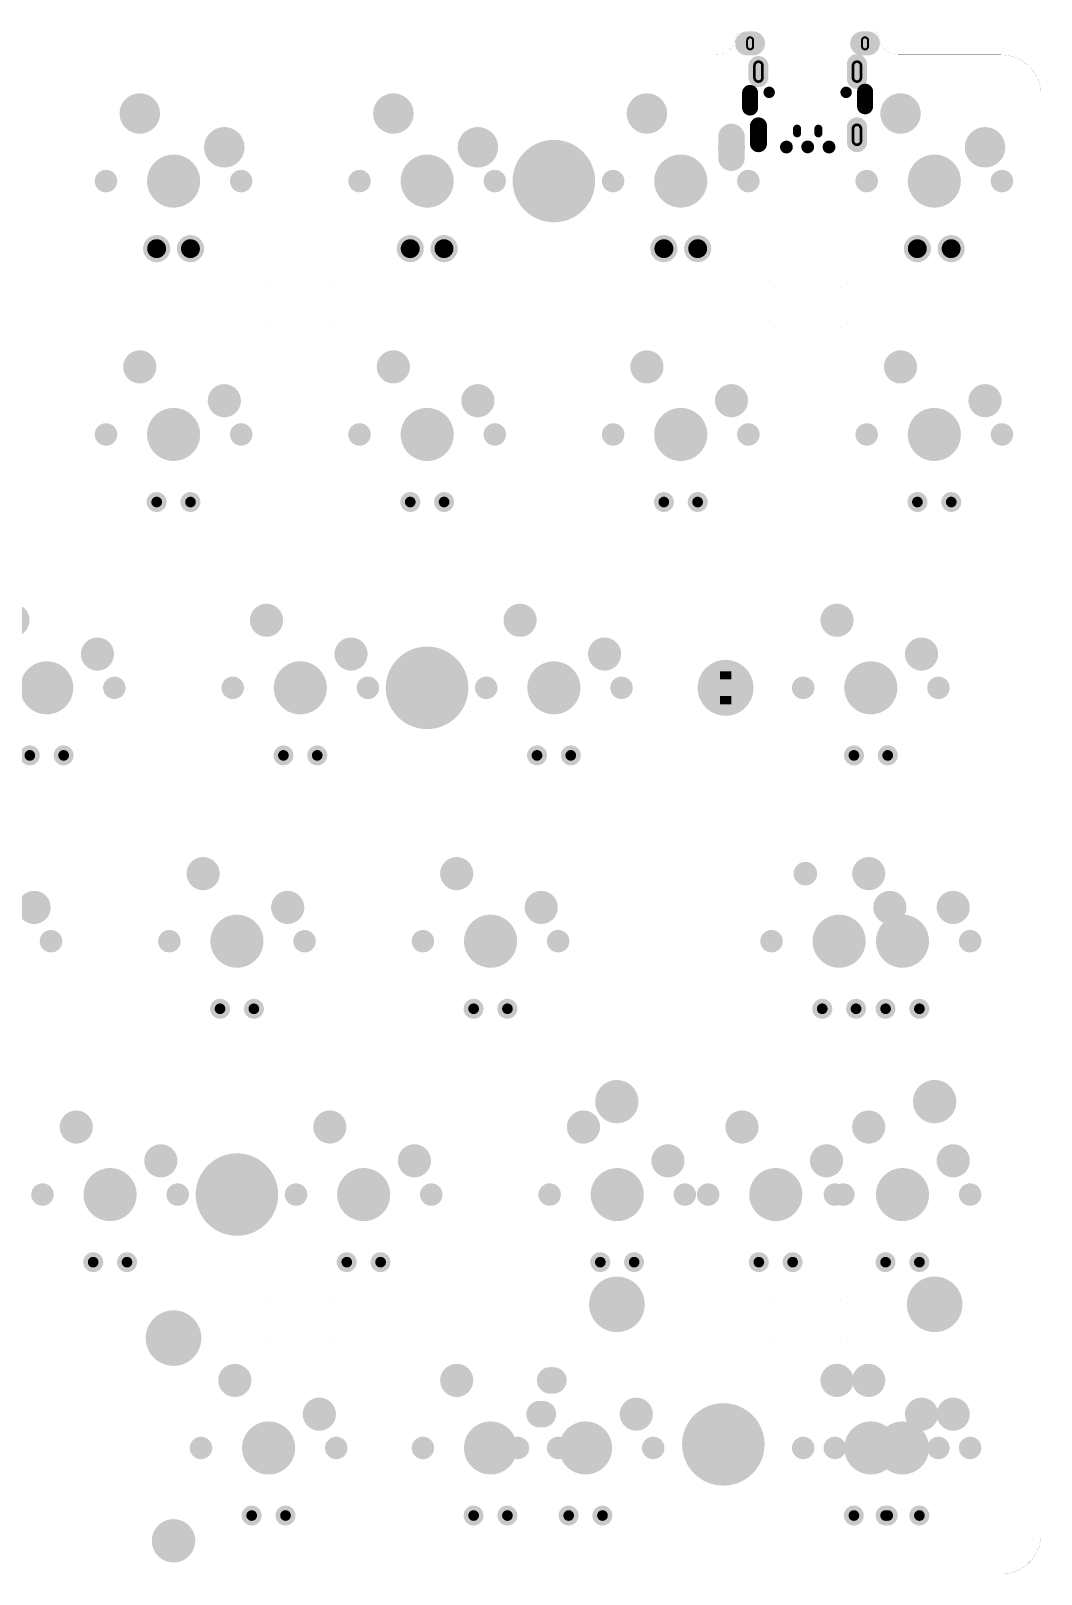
# Model space of a CAD drawing. Extents: x 623 to 925, y 1388 to 1504.
# Drawn here: x 848.8 to 924.7, y 1388.1 to 1504.2 of the extents above; entities that cross this region are included whole.
import ezdxf

# ---------------------------------------------------------------- set-up
doc = ezdxf.new("R2010")
doc.units = 0
doc.layers.get('0').update_dxf_attribs({"linetype": 'CONTINUOUS'})
for name, color, linetype in [('BOTTOMSOLDER', 6, 'CONTINUOUS'), ('KEEPOUTLAYER', 6, 'CONTINUOUS'), ('PADHOLELAYER', 156, 'CONTINUOUS')]:
    doc.layers.add(name, color=color, linetype=linetype)

# ---------------------------------------------------------------- blocks, each defined once
blk = doc.blocks.new('USB_MINI_B______1')
at = {"layer": 'BOTTOMSOLDER'}
for points, const_width in [([(-3.56, 1.99), (-3.56, 2.83)], 1.5), ([(3.84, 1.86), (3.84, 2.97)], 1.5), ([(-3.56, -3.01), (-3.56, -1.67)], 1.27), ([(3.84, -2.89), (3.84, -1.79)], 1.51), ([(-0.66, -1.88), (-0.66, -2.23)], 0.603), ([(0.94, -1.88), (0.94, -2.23)], 0.603)]:
    blk.add_lwpolyline(points, dxfattribs=dict(at, const_width=const_width))
for points, const_width in [([(-3.94, 2.83, 1), (-3.19, 2.83, 1)], 0.749), ([(3.46, 2.97, 1), (4.21, 2.97, 1)], 0.749), ([(-3.94, 1.99, 1), (-3.19, 1.99, 1)], 0.749), ([(3.46, 1.86, 1), (4.21, 1.86, 1)], 0.749), ([(-3.88, -1.67, 1), (-3.24, -1.67, 1)], 0.635), ([(3.46, -1.79, 1), (4.22, -1.79, 1)], 0.756), ([(-0.81, -1.88, 1), (-0.51, -1.88, 1)], 0.302), ([(-0.81, -2.23, 1), (-0.51, -2.23, 1)], 0.302), ([(0.79, -1.88, 1), (1.09, -1.88, 1)], 0.302), ([(0.79, -2.23, 1), (1.09, -2.23, 1)], 0.302), ([(3.46, -2.89, 1), (4.22, -2.89, 1)], 0.756), ([(-3.88, -3.01, 1), (-3.24, -3.01, 1)], 0.635), ([(-1.7, -3.26, 1), (-1.22, -3.26, 1)], 0.483), ([(-0.1, -3.25, 1), (0.38, -3.25, 1)], 0.483), ([(1.5, -3.26, 1), (1.98, -3.26, 1)], 0.483)]:
    blk.add_lwpolyline(points, format="xyb", close=True, dxfattribs=dict(at, const_width=const_width))
at = {"layer": 'PADHOLELAYER'}
for points, const_width in [([(-3.86, 1.96), (-3.86, 2.86, -1), (-3.26, 2.86), (-3.26, 1.96, -1)], 0.2), ([(3.54, 1.96), (3.54, 2.86, -1), (4.14, 2.86), (4.14, 1.96, -1)], 0.2), ([(-3.86, -2.79), (-3.86, -1.89, -1), (-3.26, -1.89), (-3.26, -2.79, -1)], 0.2), ([(-0.76, -2.06, 1), (-0.56, -2.06, 1)], 0.2), ([(0.84, -2.06, 1), (1.04, -2.06, 1)], 0.2), ([(3.54, -2.79), (3.54, -1.89, -1), (4.14, -1.89), (4.14, -2.79, -1)], 0.2), ([(-1.59, -3.26, 1), (-1.34, -3.26, 1)], 0.25), ([(0.01, -3.25, 1), (0.26, -3.25, 1)], 0.25), ([(1.61, -3.26, 1), (1.86, -3.26, 1)], 0.25)]:
    blk.add_lwpolyline(points, format="xyb", close=True, dxfattribs=dict(at, const_width=const_width))
blk = doc.blocks.new('MX1UP___8')
at = {"layer": 'BOTTOMSOLDER'}
for points, const_width in [([(-1.64, 5.08, 1), (-0.89, 5.08, 1)], 0.75), ([(0.9, 5.08, 1), (1.65, 5.08, 1)], 0.75), ([(-1, 0, 1), (1, 0, 1)], 1.99), ([(-5.5, 0, 1), (-4.66, 0, 1)], 0.85), ([(4.66, 0, 1), (5.5, 0, 1)], 0.85), ([(-4.43, -2.54, 1), (-3.19, -2.54, 1)], 1.25), ([(1.92, -5.08, 1), (3.16, -5.08, 1)], 1.25)]:
    blk.add_lwpolyline(points, format="xyb", close=True, dxfattribs=dict(at, const_width=const_width))
at = {"layer": 'PADHOLELAYER'}
for points, const_width in [([(-1.47, 5.08, 1), (-1.07, 5.08, 1)], 0.4), ([(1.07, 5.08, 1), (1.47, 5.08, 1)], 0.4), ([(-1, 0, 1), (1, 0, 1)], 1.99), ([(-5.5, 0, 1), (-4.66, 0, 1)], 0.85), ([(4.66, 0, 1), (5.5, 0, 1)], 0.85), ([(-4.19, -2.54, 1), (-3.43, -2.54, 1)], 0.751), ([(2.16, -5.08, 1), (2.92, -5.08, 1)], 0.751)]:
    blk.add_lwpolyline(points, format="xyb", close=True, dxfattribs=dict(at, const_width=const_width))
blk = doc.blocks.new('MX1UP__17')
at = {"layer": 'BOTTOMSOLDER'}
for points, const_width in [([(-1.64, 5.08, 1), (-0.89, 5.08, 1)], 0.75), ([(0.9, 5.08, 1), (1.65, 5.08, 1)], 0.75), ([(-1, 0, 1), (1, 0, 1)], 1.99), ([(-5.5, 0, 1), (-4.66, 0, 1)], 0.85), ([(4.66, 0, 1), (5.5, 0, 1)], 0.85), ([(-4.43, -2.54, 1), (-3.44, -2.54, 1)], 0.996), ([(-4.18, -2.54, 1), (-3.19, -2.54, 1)], 0.996), ([(1.92, -5.08, 1), (3.16, -5.08, 1)], 1.25)]:
    blk.add_lwpolyline(points, format="xyb", close=True, dxfattribs=dict(at, const_width=const_width))
at = {"layer": 'BOTTOMSOLDER', "const_width": 1.99}
blk.add_lwpolyline([(-3.68, -2.54), (-3.94, -2.54)], dxfattribs=at)
at = {"layer": 'PADHOLELAYER'}
for points, const_width in [([(-1.47, 5.08, 1), (-1.07, 5.08, 1)], 0.4), ([(1.07, 5.08, 1), (1.47, 5.08, 1)], 0.4), ([(-1, 0, 1), (1, 0, 1)], 1.99), ([(-5.5, 0, 1), (-4.66, 0, 1)], 0.85), ([(4.66, 0, 1), (5.5, 0, 1)], 0.85), ([(-4.19, -2.54, 1), (-3.43, -2.54, 1)], 0.751), ([(2.16, -5.08, 1), (2.92, -5.08, 1)], 0.751)]:
    blk.add_lwpolyline(points, format="xyb", close=True, dxfattribs=dict(at, const_width=const_width))
blk = doc.blocks.new('MX1UP__21')
at = {"layer": 'BOTTOMSOLDER'}
for points, const_width in [([(-1.64, 5.08, 1), (-0.89, 5.08, 1)], 0.75), ([(0.9, 5.08, 1), (1.65, 5.08, 1)], 0.75), ([(-1, 0, 1), (1, 0, 1)], 1.99), ([(-5.5, 0, 1), (-4.66, 0, 1)], 0.85), ([(4.66, 0, 1), (5.5, 0, 1)], 0.85), ([(-4.43, -2.54, 1), (-3.19, -2.54, 1)], 1.25), ([(1.92, -5.08, 1), (3.16, -5.08, 1)], 1.25)]:
    blk.add_lwpolyline(points, format="xyb", close=True, dxfattribs=dict(at, const_width=const_width))
at = {"layer": 'PADHOLELAYER'}
for points, const_width in [([(-1.47, 5.08, 1), (-1.07, 5.08, 1)], 0.4), ([(1.07, 5.08, 1), (1.47, 5.08, 1)], 0.4), ([(-1, 0, 1), (1, 0, 1)], 1.99), ([(-5.5, 0, 1), (-4.66, 0, 1)], 0.85), ([(4.66, 0, 1), (5.5, 0, 1)], 0.85), ([(-4.19, -2.54, 1), (-3.43, -2.54, 1)], 0.751), ([(2.16, -5.08, 1), (2.92, -5.08, 1)], 0.751)]:
    blk.add_lwpolyline(points, format="xyb", close=True, dxfattribs=dict(at, const_width=const_width))
blk = doc.blocks.new('MX1UP__23')
at = {"layer": 'BOTTOMSOLDER'}
for points, const_width in [([(-1.64, 5.08, 1), (-0.89, 5.08, 1)], 0.75), ([(0.9, 5.08, 1), (1.65, 5.08, 1)], 0.75), ([(-1, 0, 1), (1, 0, 1)], 1.99), ([(-5.5, 0, 1), (-4.66, 0, 1)], 0.85), ([(4.66, 0, 1), (5.5, 0, 1)], 0.85), ([(-4.43, -2.54, 1), (-3.19, -2.54, 1)], 1.25), ([(1.92, -5.08, 1), (3.16, -5.08, 1)], 1.25)]:
    blk.add_lwpolyline(points, format="xyb", close=True, dxfattribs=dict(at, const_width=const_width))
at = {"layer": 'PADHOLELAYER'}
for points, const_width in [([(-1.47, 5.08, 1), (-1.07, 5.08, 1)], 0.4), ([(1.07, 5.08, 1), (1.47, 5.08, 1)], 0.4), ([(-1, 0, 1), (1, 0, 1)], 1.99), ([(-5.5, 0, 1), (-4.66, 0, 1)], 0.85), ([(4.66, 0, 1), (5.5, 0, 1)], 0.85), ([(-4.19, -2.54, 1), (-3.43, -2.54, 1)], 0.751), ([(2.16, -5.08, 1), (2.92, -5.08, 1)], 0.751)]:
    blk.add_lwpolyline(points, format="xyb", close=True, dxfattribs=dict(at, const_width=const_width))
blk = doc.blocks.new('MX1UP__25')
at = {"layer": 'BOTTOMSOLDER'}
for points, const_width in [([(-1.65, 5.08, 1), (-0.9, 5.08, 1)], 0.75), ([(0.89, 5.08, 1), (1.64, 5.08, 1)], 0.75), ([(-1, 0, 1), (1, 0, 1)], 1.99), ([(-5.5, 0, 1), (-4.66, 0, 1)], 0.85), ([(4.66, 0, 1), (5.5, 0, 1)], 0.85), ([(-4.43, -2.54, 1), (-3.19, -2.54, 1)], 1.25), ([(1.92, -5.08, 1), (3.16, -5.08, 1)], 1.25)]:
    blk.add_lwpolyline(points, format="xyb", close=True, dxfattribs=dict(at, const_width=const_width))
at = {"layer": 'PADHOLELAYER'}
for points, const_width in [([(-1.47, 5.08, 1), (-1.07, 5.08, 1)], 0.4), ([(1.07, 5.08, 1), (1.47, 5.08, 1)], 0.4), ([(-1, 0, 1), (1, 0, 1)], 1.99), ([(-5.5, 0, 1), (-4.66, 0, 1)], 0.85), ([(4.66, 0, 1), (5.5, 0, 1)], 0.85), ([(-4.19, -2.54, 1), (-3.43, -2.54, 1)], 0.751), ([(2.16, -5.08, 1), (2.92, -5.08, 1)], 0.751)]:
    blk.add_lwpolyline(points, format="xyb", close=True, dxfattribs=dict(at, const_width=const_width))
blk = doc.blocks.new('MX1UP__26')
at = {"layer": 'BOTTOMSOLDER'}
for points, const_width in [([(-1.65, 5.08, 1), (-0.9, 5.08, 1)], 0.75), ([(0.89, 5.08, 1), (1.64, 5.08, 1)], 0.75), ([(-1, 0, 1), (1, 0, 1)], 1.99), ([(-5.5, 0, 1), (-4.66, 0, 1)], 0.85), ([(4.66, 0, 1), (5.5, 0, 1)], 0.85), ([(-4.43, -2.54, 1), (-3.19, -2.54, 1)], 1.25), ([(1.92, -5.08, 1), (3.16, -5.08, 1)], 1.25)]:
    blk.add_lwpolyline(points, format="xyb", close=True, dxfattribs=dict(at, const_width=const_width))
at = {"layer": 'PADHOLELAYER'}
for points, const_width in [([(-1.47, 5.08, 1), (-1.07, 5.08, 1)], 0.4), ([(1.07, 5.08, 1), (1.47, 5.08, 1)], 0.4), ([(-1, 0, 1), (1, 0, 1)], 1.99), ([(-5.5, 0, 1), (-4.66, 0, 1)], 0.85), ([(4.66, 0, 1), (5.5, 0, 1)], 0.85), ([(-4.19, -2.54, 1), (-3.43, -2.54, 1)], 0.751), ([(2.16, -5.08, 1), (2.92, -5.08, 1)], 0.751)]:
    blk.add_lwpolyline(points, format="xyb", close=True, dxfattribs=dict(at, const_width=const_width))
blk = doc.blocks.new('MX1UP__33')
at = {"layer": 'BOTTOMSOLDER'}
for points, const_width in [([(-1.65, 5.08, 1), (-0.9, 5.08, 1)], 0.75), ([(0.89, 5.08, 1), (1.64, 5.08, 1)], 0.75), ([(-1, 0, 1), (1, 0, 1)], 1.99), ([(-5.5, 0, 1), (-4.66, 0, 1)], 0.85), ([(4.66, 0, 1), (5.5, 0, 1)], 0.85), ([(-4.43, -2.54, 1), (-3.19, -2.54, 1)], 1.25), ([(1.92, -5.08, 1), (3.16, -5.08, 1)], 1.25)]:
    blk.add_lwpolyline(points, format="xyb", close=True, dxfattribs=dict(at, const_width=const_width))
at = {"layer": 'PADHOLELAYER'}
for points, const_width in [([(-1.47, 5.08, 1), (-1.07, 5.08, 1)], 0.4), ([(1.07, 5.08, 1), (1.47, 5.08, 1)], 0.4), ([(-1, 0, 1), (1, 0, 1)], 1.99), ([(-5.5, 0, 1), (-4.66, 0, 1)], 0.85), ([(4.66, 0, 1), (5.5, 0, 1)], 0.85), ([(-4.19, -2.54, 1), (-3.43, -2.54, 1)], 0.751), ([(2.16, -5.08, 1), (2.92, -5.08, 1)], 0.751)]:
    blk.add_lwpolyline(points, format="xyb", close=True, dxfattribs=dict(at, const_width=const_width))
blk = doc.blocks.new('MX1UP__35')
at = {"layer": 'BOTTOMSOLDER'}
for points, const_width in [([(-1.65, 5.08, 1), (-0.9, 5.08, 1)], 0.75), ([(0.89, 5.08, 1), (1.64, 5.08, 1)], 0.75), ([(-1, 0, 1), (1, 0, 1)], 1.99), ([(-5.5, 0, 1), (-4.66, 0, 1)], 0.85), ([(4.66, 0, 1), (5.5, 0, 1)], 0.85), ([(-4.43, -2.54, 1), (-3.19, -2.54, 1)], 1.25), ([(1.92, -5.08, 1), (3.16, -5.08, 1)], 1.25)]:
    blk.add_lwpolyline(points, format="xyb", close=True, dxfattribs=dict(at, const_width=const_width))
at = {"layer": 'PADHOLELAYER'}
for points, const_width in [([(-1.47, 5.08, 1), (-1.07, 5.08, 1)], 0.4), ([(1.07, 5.08, 1), (1.47, 5.08, 1)], 0.4), ([(-1, 0, 1), (1, 0, 1)], 1.99), ([(-5.5, 0, 1), (-4.66, 0, 1)], 0.85), ([(4.66, 0, 1), (5.5, 0, 1)], 0.85), ([(-4.19, -2.54, 1), (-3.43, -2.54, 1)], 0.751), ([(2.16, -5.08, 1), (2.92, -5.08, 1)], 0.751)]:
    blk.add_lwpolyline(points, format="xyb", close=True, dxfattribs=dict(at, const_width=const_width))
blk = doc.blocks.new('RGB_WS2812B_41')
at = {"layer": 'PADHOLELAYER'}
for points in [[(-2.5, 1.52), (-2.5, 1.52), (-2.5, 1.52), (-2.5, 1.52)], [(2.5, 1.52), (2.5, 1.52), (2.5, 1.52), (2.5, 1.52)], [(-2.5, -1.52), (-2.5, -1.52), (-2.5, -1.52), (-2.5, -1.52)], [(2.5, -1.52), (2.5, -1.52), (2.5, -1.52), (2.5, -1.52)]]:
    blk.add_lwpolyline(points, close=True, dxfattribs=at)
blk = doc.blocks.new('RGB_WS2812B_42')
at = {"layer": 'PADHOLELAYER'}
for points in [[(-2.5, 1.52), (-2.5, 1.52), (-2.5, 1.52), (-2.5, 1.52)], [(2.5, 1.52), (2.5, 1.52), (2.5, 1.52), (2.5, 1.52)], [(-2.5, -1.52), (-2.5, -1.52), (-2.5, -1.52), (-2.5, -1.52)], [(2.5, -1.52), (2.5, -1.52), (2.5, -1.52), (2.5, -1.52)]]:
    blk.add_lwpolyline(points, close=True, dxfattribs=at)
blk = doc.blocks.new('RGB_WS2812B_55')
at = {"layer": 'PADHOLELAYER'}
for points in [[(-2.5, 1.52), (-2.5, 1.52), (-2.5, 1.52), (-2.5, 1.52)], [(2.5, 1.52), (2.5, 1.52), (2.5, 1.52), (2.5, 1.52)], [(-2.5, -1.52), (-2.5, -1.52), (-2.5, -1.52), (-2.5, -1.52)], [(2.5, -1.52), (2.5, -1.52), (2.5, -1.52), (2.5, -1.52)]]:
    blk.add_lwpolyline(points, close=True, dxfattribs=at)
blk = doc.blocks.new('RGB_WS2812B_56')
at = {"layer": 'PADHOLELAYER'}
for points in [[(-2.5, 1.52), (-2.5, 1.52), (-2.5, 1.52), (-2.5, 1.52)], [(2.5, 1.52), (2.5, 1.52), (2.5, 1.52), (2.5, 1.52)], [(-2.5, -1.52), (-2.5, -1.52), (-2.5, -1.52), (-2.5, -1.52)], [(2.5, -1.52), (2.5, -1.52), (2.5, -1.52), (2.5, -1.52)]]:
    blk.add_lwpolyline(points, close=True, dxfattribs=at)
blk = doc.blocks.new('MX1UP__151')
at = {"layer": 'BOTTOMSOLDER'}
for points, const_width in [([(-1.65, 5.08, 1), (-0.9, 5.08, 1)], 0.75), ([(0.89, 5.08, 1), (1.64, 5.08, 1)], 0.75), ([(-1, 0, 1), (1, 0, 1)], 1.99), ([(-5.5, 0, 1), (-4.66, 0, 1)], 0.85), ([(4.66, 0, 1), (5.5, 0, 1)], 0.85), ([(-4.43, -2.54, 1), (-3.19, -2.54, 1)], 1.25), ([(1.92, -5.08, 1), (3.16, -5.08, 1)], 1.25)]:
    blk.add_lwpolyline(points, format="xyb", close=True, dxfattribs=dict(at, const_width=const_width))
at = {"layer": 'PADHOLELAYER'}
for points, const_width in [([(-1.47, 5.08, 1), (-1.07, 5.08, 1)], 0.4), ([(1.07, 5.08, 1), (1.47, 5.08, 1)], 0.4), ([(-1, 0, 1), (1, 0, 1)], 1.99), ([(-5.5, 0, 1), (-4.66, 0, 1)], 0.85), ([(4.66, 0, 1), (5.5, 0, 1)], 0.85), ([(-4.19, -2.54, 1), (-3.43, -2.54, 1)], 0.751), ([(2.16, -5.08, 1), (2.92, -5.08, 1)], 0.751)]:
    blk.add_lwpolyline(points, format="xyb", close=True, dxfattribs=dict(at, const_width=const_width))
blk = doc.blocks.new('MX1UP__162')
at = {"layer": 'BOTTOMSOLDER'}
for points, const_width in [([(-1.64, 5.08, 1), (-0.89, 5.08, 1)], 0.75), ([(0.9, 5.08, 1), (1.65, 5.08, 1)], 0.75), ([(-1, 0, 1), (1, 0, 1)], 1.99), ([(-5.5, 0, 1), (-4.66, 0, 1)], 0.85), ([(4.66, 0, 1), (5.5, 0, 1)], 0.85), ([(-4.43, -2.54, 1), (-3.19, -2.54, 1)], 1.25), ([(1.92, -5.08, 1), (3.16, -5.08, 1)], 1.25)]:
    blk.add_lwpolyline(points, format="xyb", close=True, dxfattribs=dict(at, const_width=const_width))
at = {"layer": 'PADHOLELAYER'}
for points, const_width in [([(-1.47, 5.08, 1), (-1.07, 5.08, 1)], 0.4), ([(1.07, 5.08, 1), (1.47, 5.08, 1)], 0.4), ([(-1, 0, 1), (1, 0, 1)], 1.99), ([(-5.5, 0, 1), (-4.66, 0, 1)], 0.85), ([(4.66, 0, 1), (5.5, 0, 1)], 0.85), ([(-4.19, -2.54, 1), (-3.43, -2.54, 1)], 0.751), ([(2.16, -5.08, 1), (2.92, -5.08, 1)], 0.751)]:
    blk.add_lwpolyline(points, format="xyb", close=True, dxfattribs=dict(at, const_width=const_width))
blk = doc.blocks.new('MX1UP__163')
at = {"layer": 'BOTTOMSOLDER'}
for points, const_width in [([(-1.64, 5.08, 1), (-0.89, 5.08, 1)], 0.75), ([(0.9, 5.08, 1), (1.65, 5.08, 1)], 0.75), ([(-1, 0, 1), (1, 0, 1)], 1.99), ([(-5.5, 0, 1), (-4.66, 0, 1)], 0.85), ([(4.66, 0, 1), (5.5, 0, 1)], 0.85), ([(-4.43, -2.54, 1), (-3.19, -2.54, 1)], 1.25), ([(1.92, -5.08, 1), (2.91, -5.08, 1)], 0.996), ([(2.17, -5.08, 1), (3.16, -5.08, 1)], 0.996)]:
    blk.add_lwpolyline(points, format="xyb", close=True, dxfattribs=dict(at, const_width=const_width))
at = {"layer": 'BOTTOMSOLDER', "const_width": 1.99}
blk.add_lwpolyline([(2.67, -5.08), (2.41, -5.08)], dxfattribs=at)
at = {"layer": 'PADHOLELAYER'}
for points, const_width in [([(-1.47, 5.08, 1), (-1.07, 5.08, 1)], 0.4), ([(1.07, 5.08, 1), (1.47, 5.08, 1)], 0.4), ([(-1, 0, 1), (1, 0, 1)], 1.99), ([(-5.5, 0, 1), (-4.66, 0, 1)], 0.85), ([(4.66, 0, 1), (5.5, 0, 1)], 0.85), ([(-4.19, -2.54, 1), (-3.43, -2.54, 1)], 0.751), ([(2.16, -5.08, 1), (2.92, -5.08, 1)], 0.751)]:
    blk.add_lwpolyline(points, format="xyb", close=True, dxfattribs=dict(at, const_width=const_width))
blk = doc.blocks.new('MX1UP__165')
at = {"layer": 'BOTTOMSOLDER'}
for points, const_width in [([(-1.64, 5.08, 1), (-0.89, 5.08, 1)], 0.75), ([(0.9, 5.08, 1), (1.65, 5.08, 1)], 0.75), ([(-1, 0, 1), (1, 0, 1)], 1.99), ([(-5.5, 0, 1), (-4.66, 0, 1)], 0.85), ([(4.66, 0, 1), (5.5, 0, 1)], 0.85), ([(-4.43, -2.54, 1), (-3.19, -2.54, 1)], 1.25), ([(1.92, -5.08, 1), (3.16, -5.08, 1)], 1.25)]:
    blk.add_lwpolyline(points, format="xyb", close=True, dxfattribs=dict(at, const_width=const_width))
at = {"layer": 'PADHOLELAYER'}
for points, const_width in [([(-1.47, 5.08, 1), (-1.07, 5.08, 1)], 0.4), ([(1.07, 5.08, 1), (1.47, 5.08, 1)], 0.4), ([(-1, 0, 1), (1, 0, 1)], 1.99), ([(-5.5, 0, 1), (-4.66, 0, 1)], 0.85), ([(4.66, 0, 1), (5.5, 0, 1)], 0.85), ([(-4.19, -2.54, 1), (-3.43, -2.54, 1)], 0.751), ([(2.16, -5.08, 1), (2.92, -5.08, 1)], 0.751)]:
    blk.add_lwpolyline(points, format="xyb", close=True, dxfattribs=dict(at, const_width=const_width))
blk = doc.blocks.new('MX1UP__166')
at = {"layer": 'BOTTOMSOLDER'}
for points, const_width in [([(-1.64, 5.08, 1), (-0.89, 5.08, 1)], 0.75), ([(0.9, 5.08, 1), (1.65, 5.08, 1)], 0.75), ([(-1, 0, 1), (1, 0, 1)], 1.99), ([(-5.5, 0, 1), (-4.66, 0, 1)], 0.85), ([(4.66, 0, 1), (5.5, 0, 1)], 0.85), ([(-4.43, -2.54, 1), (-3.19, -2.54, 1)], 1.25), ([(1.92, -5.08, 1), (3.16, -5.08, 1)], 1.25)]:
    blk.add_lwpolyline(points, format="xyb", close=True, dxfattribs=dict(at, const_width=const_width))
at = {"layer": 'PADHOLELAYER'}
for points, const_width in [([(-1.47, 5.08, 1), (-1.07, 5.08, 1)], 0.4), ([(1.07, 5.08, 1), (1.47, 5.08, 1)], 0.4), ([(-1, 0, 1), (1, 0, 1)], 1.99), ([(-5.5, 0, 1), (-4.66, 0, 1)], 0.85), ([(4.66, 0, 1), (5.5, 0, 1)], 0.85), ([(-4.19, -2.54, 1), (-3.43, -2.54, 1)], 0.751), ([(2.16, -5.08, 1), (2.92, -5.08, 1)], 0.751)]:
    blk.add_lwpolyline(points, format="xyb", close=True, dxfattribs=dict(at, const_width=const_width))
blk = doc.blocks.new('MX1UP__184')
at = {"layer": 'BOTTOMSOLDER'}
for points, const_width in [([(-1.78, 5.08, 1), (-0.76, 5.08, 1)], 1.02), ([(0.76, 5.08, 1), (1.78, 5.08, 1)], 1.02), ([(-1, 0, 1), (1, 0, 1)], 1.99), ([(-5.5, 0, 1), (-4.66, 0, 1)], 0.85), ([(4.66, 0, 1), (5.5, 0, 1)], 0.85), ([(-4.57, -2.54, 1), (-3.05, -2.54, 1)], 1.52), ([(1.78, -5.08, 1), (3.3, -5.08, 1)], 1.52)]:
    blk.add_lwpolyline(points, format="xyb", close=True, dxfattribs=dict(at, const_width=const_width))
at = {"layer": 'PADHOLELAYER'}
for points, const_width in [([(-1.62, 5.08, 1), (-0.91, 5.08, 1)], 0.71), ([(0.92, 5.08, 1), (1.63, 5.08, 1)], 0.71), ([(-1, 0, 1), (1, 0, 1)], 1.99), ([(-5.5, 0, 1), (-4.66, 0, 1)], 0.85), ([(4.66, 0, 1), (5.5, 0, 1)], 0.85), ([(-4.32, -2.54, 1), (-3.3, -2.54, 1)], 1.02), ([(2.03, -5.08, 1), (3.05, -5.08, 1)], 1.02)]:
    blk.add_lwpolyline(points, format="xyb", close=True, dxfattribs=dict(at, const_width=const_width))
blk = doc.blocks.new('MX1UP__185')
at = {"layer": 'BOTTOMSOLDER'}
for points, const_width in [([(-1.78, 5.08, 1), (-0.76, 5.08, 1)], 1.02), ([(0.76, 5.08, 1), (1.78, 5.08, 1)], 1.02), ([(-1, 0, 1), (1, 0, 1)], 1.99), ([(-5.5, 0, 1), (-4.66, 0, 1)], 0.85), ([(4.66, 0, 1), (5.5, 0, 1)], 0.85), ([(-4.57, -2.54, 1), (-3.05, -2.54, 1)], 1.52), ([(1.78, -5.08, 1), (3.3, -5.08, 1)], 1.52)]:
    blk.add_lwpolyline(points, format="xyb", close=True, dxfattribs=dict(at, const_width=const_width))
at = {"layer": 'PADHOLELAYER'}
for points, const_width in [([(-1.62, 5.08, 1), (-0.91, 5.08, 1)], 0.71), ([(0.92, 5.08, 1), (1.63, 5.08, 1)], 0.71), ([(-1, 0, 1), (1, 0, 1)], 1.99), ([(-5.5, 0, 1), (-4.66, 0, 1)], 0.85), ([(4.66, 0, 1), (5.5, 0, 1)], 0.85), ([(-4.32, -2.54, 1), (-3.3, -2.54, 1)], 1.02), ([(2.03, -5.08, 1), (3.05, -5.08, 1)], 1.02)]:
    blk.add_lwpolyline(points, format="xyb", close=True, dxfattribs=dict(at, const_width=const_width))
blk = doc.blocks.new('MX1UP__186')
at = {"layer": 'BOTTOMSOLDER'}
for points, const_width in [([(-1.78, 5.08, 1), (-0.76, 5.08, 1)], 1.02), ([(0.76, 5.08, 1), (1.78, 5.08, 1)], 1.02), ([(-1, 0, 1), (1, 0, 1)], 1.99), ([(-5.5, 0, 1), (-4.66, 0, 1)], 0.85), ([(4.66, 0, 1), (5.5, 0, 1)], 0.85), ([(-4.31, -1.76, 1), (-3.31, -1.76, 1)], 0.996), ([(-4.31, -3.32, 1), (-3.31, -3.32, 1)], 0.996), ([(1.78, -5.08, 1), (3.3, -5.08, 1)], 1.52)]:
    blk.add_lwpolyline(points, format="xyb", close=True, dxfattribs=dict(at, const_width=const_width))
at = {"layer": 'BOTTOMSOLDER', "const_width": 1.99}
blk.add_lwpolyline([(-3.81, -1.76), (-3.81, -3.32)], dxfattribs=at)
at = {"layer": 'PADHOLELAYER'}
for points, const_width in [([(-1.63, 5.08, 1), (-0.92, 5.08, 1)], 0.71), ([(0.91, 5.08, 1), (1.62, 5.08, 1)], 0.71), ([(-1, 0, 1), (1, 0, 1)], 1.99), ([(-5.5, 0, 1), (-4.66, 0, 1)], 0.85), ([(4.66, 0, 1), (5.5, 0, 1)], 0.85), ([(-4.32, -2.54, 1), (-3.3, -2.54, 1)], 1.02), ([(2.03, -5.08, 1), (3.05, -5.08, 1)], 1.02)]:
    blk.add_lwpolyline(points, format="xyb", close=True, dxfattribs=dict(at, const_width=const_width))
blk = doc.blocks.new('MX1UP__187')
at = {"layer": 'BOTTOMSOLDER'}
for points, const_width in [([(-1.64, 5.08, 1), (-0.89, 5.08, 1)], 0.75), ([(0.9, 5.08, 1), (1.65, 5.08, 1)], 0.75), ([(-1, 0, 1), (1, 0, 1)], 1.99), ([(-5.5, 0, 1), (-4.66, 0, 1)], 0.85), ([(4.66, 0, 1), (5.5, 0, 1)], 0.85), ([(-4.43, -2.54, 1), (-3.19, -2.54, 1)], 1.25), ([(1.92, -5.08, 1), (3.16, -5.08, 1)], 1.25)]:
    blk.add_lwpolyline(points, format="xyb", close=True, dxfattribs=dict(at, const_width=const_width))
at = {"layer": 'PADHOLELAYER'}
for points, const_width in [([(-1.47, 5.08, 1), (-1.07, 5.08, 1)], 0.4), ([(1.07, 5.08, 1), (1.47, 5.08, 1)], 0.4), ([(-1, 0, 1), (1, 0, 1)], 1.99), ([(-5.5, 0, 1), (-4.66, 0, 1)], 0.85), ([(4.66, 0, 1), (5.5, 0, 1)], 0.85), ([(-4.19, -2.54, 1), (-3.43, -2.54, 1)], 0.751), ([(2.16, -5.08, 1), (2.92, -5.08, 1)], 0.751)]:
    blk.add_lwpolyline(points, format="xyb", close=True, dxfattribs=dict(at, const_width=const_width))
blk = doc.blocks.new('MX1UP__188')
at = {"layer": 'BOTTOMSOLDER'}
for points, const_width in [([(-1.64, 5.08, 1), (-0.89, 5.08, 1)], 0.75), ([(0.9, 5.08, 1), (1.65, 5.08, 1)], 0.75), ([(-1, 0, 1), (1, 0, 1)], 1.99), ([(-5.5, 0, 1), (-4.66, 0, 1)], 0.85), ([(4.66, 0, 1), (5.5, 0, 1)], 0.85), ([(-4.43, -2.54, 1), (-3.19, -2.54, 1)], 1.25), ([(1.92, -5.08, 1), (3.16, -5.08, 1)], 1.25)]:
    blk.add_lwpolyline(points, format="xyb", close=True, dxfattribs=dict(at, const_width=const_width))
at = {"layer": 'PADHOLELAYER'}
for points, const_width in [([(-1.47, 5.08, 1), (-1.07, 5.08, 1)], 0.4), ([(1.07, 5.08, 1), (1.47, 5.08, 1)], 0.4), ([(-1, 0, 1), (1, 0, 1)], 1.99), ([(-5.5, 0, 1), (-4.66, 0, 1)], 0.85), ([(4.66, 0, 1), (5.5, 0, 1)], 0.85), ([(-4.19, -2.54, 1), (-3.43, -2.54, 1)], 0.751), ([(2.16, -5.08, 1), (2.92, -5.08, 1)], 0.751)]:
    blk.add_lwpolyline(points, format="xyb", close=True, dxfattribs=dict(at, const_width=const_width))
blk = doc.blocks.new('MX1UP__189')
at = {"layer": 'BOTTOMSOLDER'}
for points, const_width in [([(-1.78, 5.08, 1), (-0.76, 5.08, 1)], 1.02), ([(0.76, 5.08, 1), (1.78, 5.08, 1)], 1.02), ([(-1, 0, 1), (1, 0, 1)], 1.99), ([(-5.5, 0, 1), (-4.66, 0, 1)], 0.85), ([(4.66, 0, 1), (5.5, 0, 1)], 0.85), ([(-4.57, -2.54, 1), (-3.05, -2.54, 1)], 1.52), ([(1.78, -5.08, 1), (3.3, -5.08, 1)], 1.52)]:
    blk.add_lwpolyline(points, format="xyb", close=True, dxfattribs=dict(at, const_width=const_width))
at = {"layer": 'PADHOLELAYER'}
for points, const_width in [([(-1.62, 5.08, 1), (-0.91, 5.08, 1)], 0.71), ([(0.92, 5.08, 1), (1.63, 5.08, 1)], 0.71), ([(-1, 0, 1), (1, 0, 1)], 1.99), ([(-5.5, 0, 1), (-4.66, 0, 1)], 0.85), ([(4.66, 0, 1), (5.5, 0, 1)], 0.85), ([(-4.32, -2.54, 1), (-3.3, -2.54, 1)], 1.02), ([(2.03, -5.08, 1), (3.05, -5.08, 1)], 1.02)]:
    blk.add_lwpolyline(points, format="xyb", close=True, dxfattribs=dict(at, const_width=const_width))
blk = doc.blocks.new('MX1UP__192')
at = {"layer": 'BOTTOMSOLDER'}
for points, const_width in [([(-1.65, 5.08, 1), (-0.9, 5.08, 1)], 0.75), ([(0.89, 5.08, 1), (1.64, 5.08, 1)], 0.75), ([(-1, 0, 1), (1, 0, 1)], 1.99), ([(-5.5, 0, 1), (-4.66, 0, 1)], 0.85), ([(4.66, 0, 1), (5.5, 0, 1)], 0.85), ([(-4.43, -2.54, 1), (-3.19, -2.54, 1)], 1.25), ([(1.92, -5.08, 1), (3.16, -5.08, 1)], 1.25)]:
    blk.add_lwpolyline(points, format="xyb", close=True, dxfattribs=dict(at, const_width=const_width))
at = {"layer": 'PADHOLELAYER'}
for points, const_width in [([(-1.47, 5.08, 1), (-1.07, 5.08, 1)], 0.4), ([(1.07, 5.08, 1), (1.47, 5.08, 1)], 0.4), ([(-1, 0, 1), (1, 0, 1)], 1.99), ([(-5.5, 0, 1), (-4.66, 0, 1)], 0.85), ([(4.66, 0, 1), (5.5, 0, 1)], 0.85), ([(-4.19, -2.54, 1), (-3.43, -2.54, 1)], 0.751), ([(2.16, -5.08, 1), (2.92, -5.08, 1)], 0.751)]:
    blk.add_lwpolyline(points, format="xyb", close=True, dxfattribs=dict(at, const_width=const_width))
blk = doc.blocks.new('MX1UP__285')
at = {"layer": 'BOTTOMSOLDER'}
for points, const_width in [([(-1.64, 5.08, 1), (-0.89, 5.08, 1)], 0.75), ([(0.9, 5.08, 1), (1.65, 5.08, 1)], 0.75), ([(-1, 0, 1), (1, 0, 1)], 1.99), ([(-5.5, 0, 1), (-4.66, 0, 1)], 0.85), ([(4.66, 0, 1), (5.5, 0, 1)], 0.85), ([(-4.43, -2.54, 1), (-3.19, -2.54, 1)], 1.25), ([(1.92, -5.08, 1), (3.16, -5.08, 1)], 1.25)]:
    blk.add_lwpolyline(points, format="xyb", close=True, dxfattribs=dict(at, const_width=const_width))
at = {"layer": 'PADHOLELAYER'}
for points, const_width in [([(-1.47, 5.08, 1), (-1.07, 5.08, 1)], 0.4), ([(1.07, 5.08, 1), (1.47, 5.08, 1)], 0.4), ([(-1, 0, 1), (1, 0, 1)], 1.99), ([(-5.5, 0, 1), (-4.66, 0, 1)], 0.85), ([(4.66, 0, 1), (5.5, 0, 1)], 0.85), ([(-4.19, -2.54, 1), (-3.43, -2.54, 1)], 0.751), ([(2.16, -5.08, 1), (2.92, -5.08, 1)], 0.751)]:
    blk.add_lwpolyline(points, format="xyb", close=True, dxfattribs=dict(at, const_width=const_width))
blk = doc.blocks.new('MX1UP__286')
at = {"layer": 'BOTTOMSOLDER'}
for points, const_width in [([(-1.65, 5.08, 1), (-0.9, 5.08, 1)], 0.75), ([(0.89, 5.08, 1), (1.64, 5.08, 1)], 0.75), ([(-1, 0, 1), (1, 0, 1)], 1.99), ([(-5.5, 0, 1), (-4.66, 0, 1)], 0.85), ([(4.66, 0, 1), (5.5, 0, 1)], 0.85), ([(-4.43, -2.54, 1), (-3.19, -2.54, 1)], 1.25), ([(2.1, -5.08, 1), (2.98, -5.08, 1)], 0.889)]:
    blk.add_lwpolyline(points, format="xyb", close=True, dxfattribs=dict(at, const_width=const_width))
at = {"layer": 'PADHOLELAYER'}
for points, const_width in [([(-1.47, 5.08, 1), (-1.07, 5.08, 1)], 0.4), ([(1.07, 5.08, 1), (1.47, 5.08, 1)], 0.4), ([(-1, 0, 1), (1, 0, 1)], 1.99), ([(-5.5, 0, 1), (-4.66, 0, 1)], 0.85), ([(4.66, 0, 1), (5.5, 0, 1)], 0.85), ([(-4.19, -2.54, 1), (-3.43, -2.54, 1)], 0.751), ([(2.16, -5.08, 1), (2.92, -5.08, 1)], 0.751)]:
    blk.add_lwpolyline(points, format="xyb", close=True, dxfattribs=dict(at, const_width=const_width))
blk = doc.blocks.new('MX1UP__295')
at = {"layer": 'BOTTOMSOLDER'}
for points, const_width in [([(-1.64, 5.08, 1), (-0.89, 5.08, 1)], 0.75), ([(0.9, 5.08, 1), (1.65, 5.08, 1)], 0.75), ([(-1, 0, 1), (1, 0, 1)], 1.99), ([(-5.5, 0, 1), (-4.66, 0, 1)], 0.85), ([(4.66, 0, 1), (5.5, 0, 1)], 0.85), ([(-4.43, -2.54, 1), (-3.19, -2.54, 1)], 1.25), ([(1.92, -5.08, 1), (3.16, -5.08, 1)], 1.25)]:
    blk.add_lwpolyline(points, format="xyb", close=True, dxfattribs=dict(at, const_width=const_width))
at = {"layer": 'PADHOLELAYER'}
for points, const_width in [([(-1.47, 5.08, 1), (-1.07, 5.08, 1)], 0.4), ([(1.07, 5.08, 1), (1.47, 5.08, 1)], 0.4), ([(-1, 0, 1), (1, 0, 1)], 1.99), ([(-5.5, 0, 1), (-4.66, 0, 1)], 0.85), ([(4.66, 0, 1), (5.5, 0, 1)], 0.85), ([(-4.19, -2.54, 1), (-3.43, -2.54, 1)], 0.751), ([(2.16, -5.08, 1), (2.92, -5.08, 1)], 0.751)]:
    blk.add_lwpolyline(points, format="xyb", close=True, dxfattribs=dict(at, const_width=const_width))
blk = doc.blocks.new('MX1UP__296')
at = {"layer": 'BOTTOMSOLDER'}
for points, const_width in [([(-1.65, 5.08, 1), (-0.9, 5.08, 1)], 0.75), ([(0.89, 5.08, 1), (1.64, 5.08, 1)], 0.75), ([(-1, 0, 1), (1, 0, 1)], 1.99), ([(-5.5, 0, 1), (-4.66, 0, 1)], 0.85), ([(4.66, 0, 1), (5.5, 0, 1)], 0.85), ([(-4.43, -2.54, 1), (-3.19, -2.54, 1)], 1.25), ([(1.92, -5.08, 1), (3.16, -5.08, 1)], 1.25)]:
    blk.add_lwpolyline(points, format="xyb", close=True, dxfattribs=dict(at, const_width=const_width))
at = {"layer": 'PADHOLELAYER'}
for points, const_width in [([(-1.47, 5.08, 1), (-1.07, 5.08, 1)], 0.4), ([(1.07, 5.08, 1), (1.47, 5.08, 1)], 0.4), ([(-1, 0, 1), (1, 0, 1)], 1.99), ([(-5.5, 0, 1), (-4.66, 0, 1)], 0.85), ([(4.66, 0, 1), (5.5, 0, 1)], 0.85), ([(-4.19, -2.54, 1), (-3.43, -2.54, 1)], 0.751), ([(2.16, -5.08, 1), (2.92, -5.08, 1)], 0.751)]:
    blk.add_lwpolyline(points, format="xyb", close=True, dxfattribs=dict(at, const_width=const_width))
blk = doc.blocks.new('MX1UP__307')
at = {"layer": 'BOTTOMSOLDER'}
for points, const_width in [([(-1.64, 5.08, 1), (-0.89, 5.08, 1)], 0.75), ([(0.9, 5.08, 1), (1.65, 5.08, 1)], 0.75), ([(-1, 0, 1), (1, 0, 1)], 1.99), ([(-5.5, 0, 1), (-4.66, 0, 1)], 0.85), ([(4.66, 0, 1), (5.5, 0, 1)], 0.85), ([(-4.43, -2.54, 1), (-3.19, -2.54, 1)], 1.25), ([(1.92, -5.08, 1), (3.16, -5.08, 1)], 1.25)]:
    blk.add_lwpolyline(points, format="xyb", close=True, dxfattribs=dict(at, const_width=const_width))
at = {"layer": 'PADHOLELAYER'}
for points, const_width in [([(-1.47, 5.08, 1), (-1.07, 5.08, 1)], 0.4), ([(1.07, 5.08, 1), (1.47, 5.08, 1)], 0.4), ([(-1, 0, 1), (1, 0, 1)], 1.99), ([(-5.5, 0, 1), (-4.66, 0, 1)], 0.85), ([(4.66, 0, 1), (5.5, 0, 1)], 0.85), ([(-4.19, -2.54, 1), (-3.43, -2.54, 1)], 0.751), ([(2.16, -5.08, 1), (2.92, -5.08, 1)], 0.751)]:
    blk.add_lwpolyline(points, format="xyb", close=True, dxfattribs=dict(at, const_width=const_width))
blk = doc.blocks.new('MX1UP__308')
at = {"layer": 'BOTTOMSOLDER'}
for points, const_width in [([(-1.65, 5.08, 1), (-0.9, 5.08, 1)], 0.75), ([(0.89, 5.08, 1), (1.64, 5.08, 1)], 0.75), ([(-1, 0, 1), (1, 0, 1)], 1.99), ([(-5.5, 0, 1), (-4.66, 0, 1)], 0.85), ([(4.66, 0, 1), (5.5, 0, 1)], 0.85), ([(-4.43, -2.54, 1), (-3.19, -2.54, 1)], 1.25), ([(1.92, -5.08, 1), (3.16, -5.08, 1)], 1.25)]:
    blk.add_lwpolyline(points, format="xyb", close=True, dxfattribs=dict(at, const_width=const_width))
at = {"layer": 'PADHOLELAYER'}
for points, const_width in [([(-1.47, 5.08, 1), (-1.07, 5.08, 1)], 0.4), ([(1.07, 5.08, 1), (1.47, 5.08, 1)], 0.4), ([(-1, 0, 1), (1, 0, 1)], 1.99), ([(-5.5, 0, 1), (-4.66, 0, 1)], 0.85), ([(4.66, 0, 1), (5.5, 0, 1)], 0.85), ([(-4.19, -2.54, 1), (-3.43, -2.54, 1)], 0.751), ([(2.16, -5.08, 1), (2.92, -5.08, 1)], 0.751)]:
    blk.add_lwpolyline(points, format="xyb", close=True, dxfattribs=dict(at, const_width=const_width))
blk = doc.blocks.new('MX1UP__309')
at = {"layer": 'BOTTOMSOLDER'}
for points, const_width in [([(-1.65, 5.08, 1), (-0.9, 5.08, 1)], 0.75), ([(0.89, 5.08, 1), (1.64, 5.08, 1)], 0.75), ([(-1, 0, 1), (1, 0, 1)], 1.99), ([(-5.5, 0, 1), (-4.66, 0, 1)], 0.85), ([(4.66, 0, 1), (5.5, 0, 1)], 0.85), ([(-4.43, -2.54, 1), (-3.19, -2.54, 1)], 1.25), ([(1.92, -5.08, 1), (3.16, -5.08, 1)], 1.25)]:
    blk.add_lwpolyline(points, format="xyb", close=True, dxfattribs=dict(at, const_width=const_width))
at = {"layer": 'PADHOLELAYER'}
for points, const_width in [([(-1.47, 5.08, 1), (-1.07, 5.08, 1)], 0.4), ([(1.07, 5.08, 1), (1.47, 5.08, 1)], 0.4), ([(-1, 0, 1), (1, 0, 1)], 1.99), ([(-5.5, 0, 1), (-4.66, 0, 1)], 0.85), ([(4.66, 0, 1), (5.5, 0, 1)], 0.85), ([(-4.19, -2.54, 1), (-3.43, -2.54, 1)], 0.751), ([(2.16, -5.08, 1), (2.92, -5.08, 1)], 0.751)]:
    blk.add_lwpolyline(points, format="xyb", close=True, dxfattribs=dict(at, const_width=const_width))
blk = doc.blocks.new('TYPE_C_2_325')
at = {"layer": 'BOTTOMSOLDER'}
for points, const_width in [([(-4.1, 1.55), (-4.53, 1.55)], 1.8), ([(4.53, 1.55), (4.1, 1.55)], 1.8), ([(-4.32, -2.17), (-4.32, -3.27)], 1.2), ([(4.32, -2.08), (4.32, -3.18)], 1.2)]:
    blk.add_lwpolyline(points, dxfattribs=dict(at, const_width=const_width))
for points, const_width in [([(-4.99, 1.55, 1), (-4.08, 1.55, 1)], 0.902), ([(-4.55, 1.55, 1), (-3.65, 1.55, 1)], 0.902), ([(3.65, 1.55, 1), (4.55, 1.55, 1)], 0.902), ([(4.08, 1.55, 1), (4.98, 1.55, 1)], 0.902), ([(-4.62, -2.17, 1), (-4.02, -2.17, 1)], 0.602), ([(-3.1, -2.13, 1), (-2.67, -2.13, 1)], 0.427), ([(2.68, -2.13, 1), (3.11, -2.13, 1)], 0.427), ([(4.02, -2.08, 1), (4.62, -2.08, 1)], 0.602), ([(-4.62, -3.27, 1), (-4.02, -3.27, 1)], 0.602), ([(4.02, -3.18, 1), (4.62, -3.18, 1)], 0.602)]:
    blk.add_lwpolyline(points, format="xyb", close=True, dxfattribs=dict(at, const_width=const_width))
at = {"layer": 'PADHOLELAYER'}
for points, const_width in [([(-4.54, 1.33), (-4.54, 1.78, -1), (-4.09, 1.78), (-4.09, 1.33, -1)], 0.15), ([(4.09, 1.33), (4.09, 1.78, -1), (4.54, 1.78), (4.54, 1.33, -1)], 0.15), ([(-4.54, -3.19), (-4.54, -2.24, -1), (-4.09, -2.24), (-4.09, -3.19, -1)], 0.15), ([(-3.05, -2.13, 1), (-2.72, -2.13, 1)], 0.325), ([(2.73, -2.13, 1), (3.06, -2.13, 1)], 0.325), ([(4.09, -3.1), (4.09, -2.15, -1), (4.54, -2.15), (4.54, -3.1, -1)], 0.15)]:
    blk.add_lwpolyline(points, format="xyb", close=True, dxfattribs=dict(at, const_width=const_width))

msp = doc.modelspace()

# ---------------------------------------------------------------- linework, layer by layer
at = {"layer": 'BOTTOMSOLDER'}
for points, const_width in [([(886.58, 1492.87, 1), (889.68, 1492.87, 1)], 3.1), ([(877.05, 1454.77, 1), (880.16, 1454.77, 1)], 3.1), ([(899.98, 1454.77, 1), (902.08, 1454.77, 1)], 2.1), ([(892.05, 1423.66, 1), (893.67, 1423.66, 1)], 1.63), ([(915.92, 1423.66, 1), (917.55, 1423.66, 1)], 1.63), ([(862.77, 1416.67, 1), (865.87, 1416.67, 1)], 3.1), ([(891.82, 1408.42, 1), (893.91, 1408.42, 1)], 2.09), ([(915.69, 1408.42, 1), (917.78, 1408.42, 1)], 2.09), ([(858.51, 1405.88, 1), (860.6, 1405.88, 1)], 2.09), ([(899.31, 1397.89, 1), (902.41, 1397.89, 1)], 3.1), ([(858.74, 1390.64, 1), (860.37, 1390.64, 1)], 1.63)]:
    msp.add_lwpolyline(points, format="xyb", close=True, dxfattribs=dict(at, const_width=const_width))
at = {"layer": 'KEEPOUTLAYER'}
for points, const_width in [([(901.82, 1503.71, -0.38517), (902.32, 1504.16)], 0.00317), ([(912.05, 1504.16, -0.38517), (912.55, 1503.71)], 0.00317), ([(901.82, 1503.71, -0.38517), (900.33, 1502.36)], 0.00317), ([(914.04, 1502.36, -0.38517), (912.55, 1503.71)], 0.00317), ([(921.73, 1502.36, -0.414214), (924.73, 1499.36)], 0.00635), ([(924.73, 1391.14, -0.414214), (921.73, 1388.14)], 0.00635)]:
    msp.add_lwpolyline(points, format="xyb", dxfattribs=dict(at, const_width=const_width))
for points, const_width in [([(902.32, 1504.16), (912.05, 1504.16)], 0.00317), ([(625.93, 1502.36), (900.33, 1502.36)], 0.00317), ([(914.04, 1502.36), (921.73, 1502.36)], 0.00635), ([(924.73, 1391.14), (924.73, 1499.36)], 0.00635), ([(625.93, 1388.14), (921.73, 1388.14)], 0.00635)]:
    msp.add_lwpolyline(points, dxfattribs=dict(at, const_width=const_width))
for points, const_width in [([(902.32, 1504.16, 1), (902.32, 1504.16, 1)], 0.00159), ([(902.32, 1504.16, 1), (902.32, 1504.16, 1)], 0.00159), ([(912.05, 1504.16, 1), (912.06, 1504.16, 1)], 0.00159), ([(912.05, 1504.16, 1), (912.06, 1504.16, 1)], 0.00159), ([(901.82, 1503.71, 1), (901.82, 1503.71, 1)], 0.00159), ([(901.82, 1503.71, 1), (901.82, 1503.71, 1)], 0.00159), ([(912.55, 1503.71, 1), (912.55, 1503.71, 1)], 0.00159), ([(912.55, 1503.71, 1), (912.55, 1503.71, 1)], 0.00159), ([(900.33, 1502.36, 1), (900.33, 1502.36, 1)], 0.00159), ([(900.33, 1502.36, 1), (900.33, 1502.36, 1)], 0.00159), ([(914.04, 1502.36, 1), (914.05, 1502.36, 1)], 0.00317), ([(914.04, 1502.36, 1), (914.05, 1502.36, 1)], 0.00159), ([(921.73, 1502.36, 1), (921.73, 1502.36, 1)], 0.00317), ([(921.73, 1502.36, 1), (921.73, 1502.36, 1)], 0.00317), ([(924.73, 1499.36, 1), (924.73, 1499.36, 1)], 0.00317), ([(924.73, 1499.36, 1), (924.73, 1499.36, 1)], 0.00317), ([(924.73, 1391.14, 1), (924.73, 1391.14, 1)], 0.00317), ([(924.73, 1391.14, 1), (924.73, 1391.14, 1)], 0.00317), ([(921.73, 1388.14, 1), (921.73, 1388.14, 1)], 0.00317), ([(921.73, 1388.14, 1), (921.73, 1388.14, 1)], 0.00317)]:
    msp.add_lwpolyline(points, format="xyb", close=True, dxfattribs=dict(at, const_width=const_width))
at = {"layer": 'PADHOLELAYER'}
for points, const_width in [([(887.51, 1492.87, 1), (888.76, 1492.87, 1)], 1.25), ([(877.67, 1455.71), (879.54, 1455.71, -1), (879.54, 1453.84), (877.67, 1453.84, -1)], 0.625), ([(900.6, 1455.71), (901.47, 1455.71, -1), (901.47, 1453.84), (900.6, 1453.84, -1)], 0.625), ([(892.1, 1423.66, 1), (893.62, 1423.66, 1)], 1.52), ([(915.98, 1423.66, 1), (917.5, 1423.66, 1)], 1.52), ([(863.38, 1417.61), (865.26, 1417.61, -1), (865.26, 1415.74), (863.38, 1415.74, -1)], 0.625), ([(891.87, 1408.42, 1), (893.86, 1408.42, 1)], 1.99), ([(915.74, 1408.42, 1), (917.73, 1408.42, 1)], 1.99), ([(858.56, 1405.88, 1), (860.55, 1405.88, 1)], 1.99), ([(899.92, 1398.83), (901.8, 1398.83, -1), (901.8, 1396.95), (899.92, 1396.95, -1)], 0.625), ([(858.79, 1390.64, 1), (860.32, 1390.64, 1)], 1.52)]:
    msp.add_lwpolyline(points, format="xyb", close=True, dxfattribs=dict(at, const_width=const_width))

# ---------------------------------------------------------------- block references
for name, p in [('TYPE_C_2_325', (907.19, 1501.67)), ('USB_MINI_B______1', (907.06, 1498.69)), ('RGB_WS2812B_55', (869.06, 1483.35)), ('RGB_WS2812B_56', (907.18, 1483.35))]:
    msp.add_blockref(name, p)
at = {"rotation": 180}
for name, p in [('MX1UP__184', (859.56, 1492.87)), ('MX1UP__185', (878.61, 1492.87)), ('MX1UP__186', (897.66, 1492.87)), ('MX1UP__189', (916.71, 1492.87)), ('MX1UP__307', (859.56, 1473.82)), ('MX1UP__308', (878.61, 1473.82)), ('MX1UP__309', (897.66, 1473.82)), ('MX1UP__296', (916.71, 1473.82)), ('MX1UP__188', (850.03, 1454.77)), ('MX1UP__26', (869.08, 1454.77)), ('MX1UP__151', (888.13, 1454.77)), ('MX1UP__33', (911.94, 1454.77)), ('MX1UP__192', (845.27, 1435.72)), ('MX1UP__35', (864.32, 1435.72)), ('MX1UP__295', (883.37, 1435.72)), ('MX1UP__286', (909.56, 1435.72)), ('MX1UP__285', (914.32, 1435.72)), ('MX1UP__25', (854.79, 1416.67)), ('MX1UP__23', (873.84, 1416.67)), ('MX1UP__187', (892.89, 1416.67)), ('MX1UP__21', (904.8, 1416.67)), ('MX1UP__162', (914.32, 1416.67)), ('RGB_WS2812B_42', (869.06, 1407.15)), ('RGB_WS2812B_41', (907.18, 1407.15)), ('MX1UP__166', (866.7, 1397.62)), ('MX1UP__17', (883.37, 1397.62)), ('MX1UP__163', (890.51, 1397.62)), ('MX1UP___8', (911.94, 1397.62)), ('MX1UP__165', (914.32, 1397.62))]:
    msp.add_blockref(name, p, dxfattribs=at)

doc.saveas('drawing.dxf')
